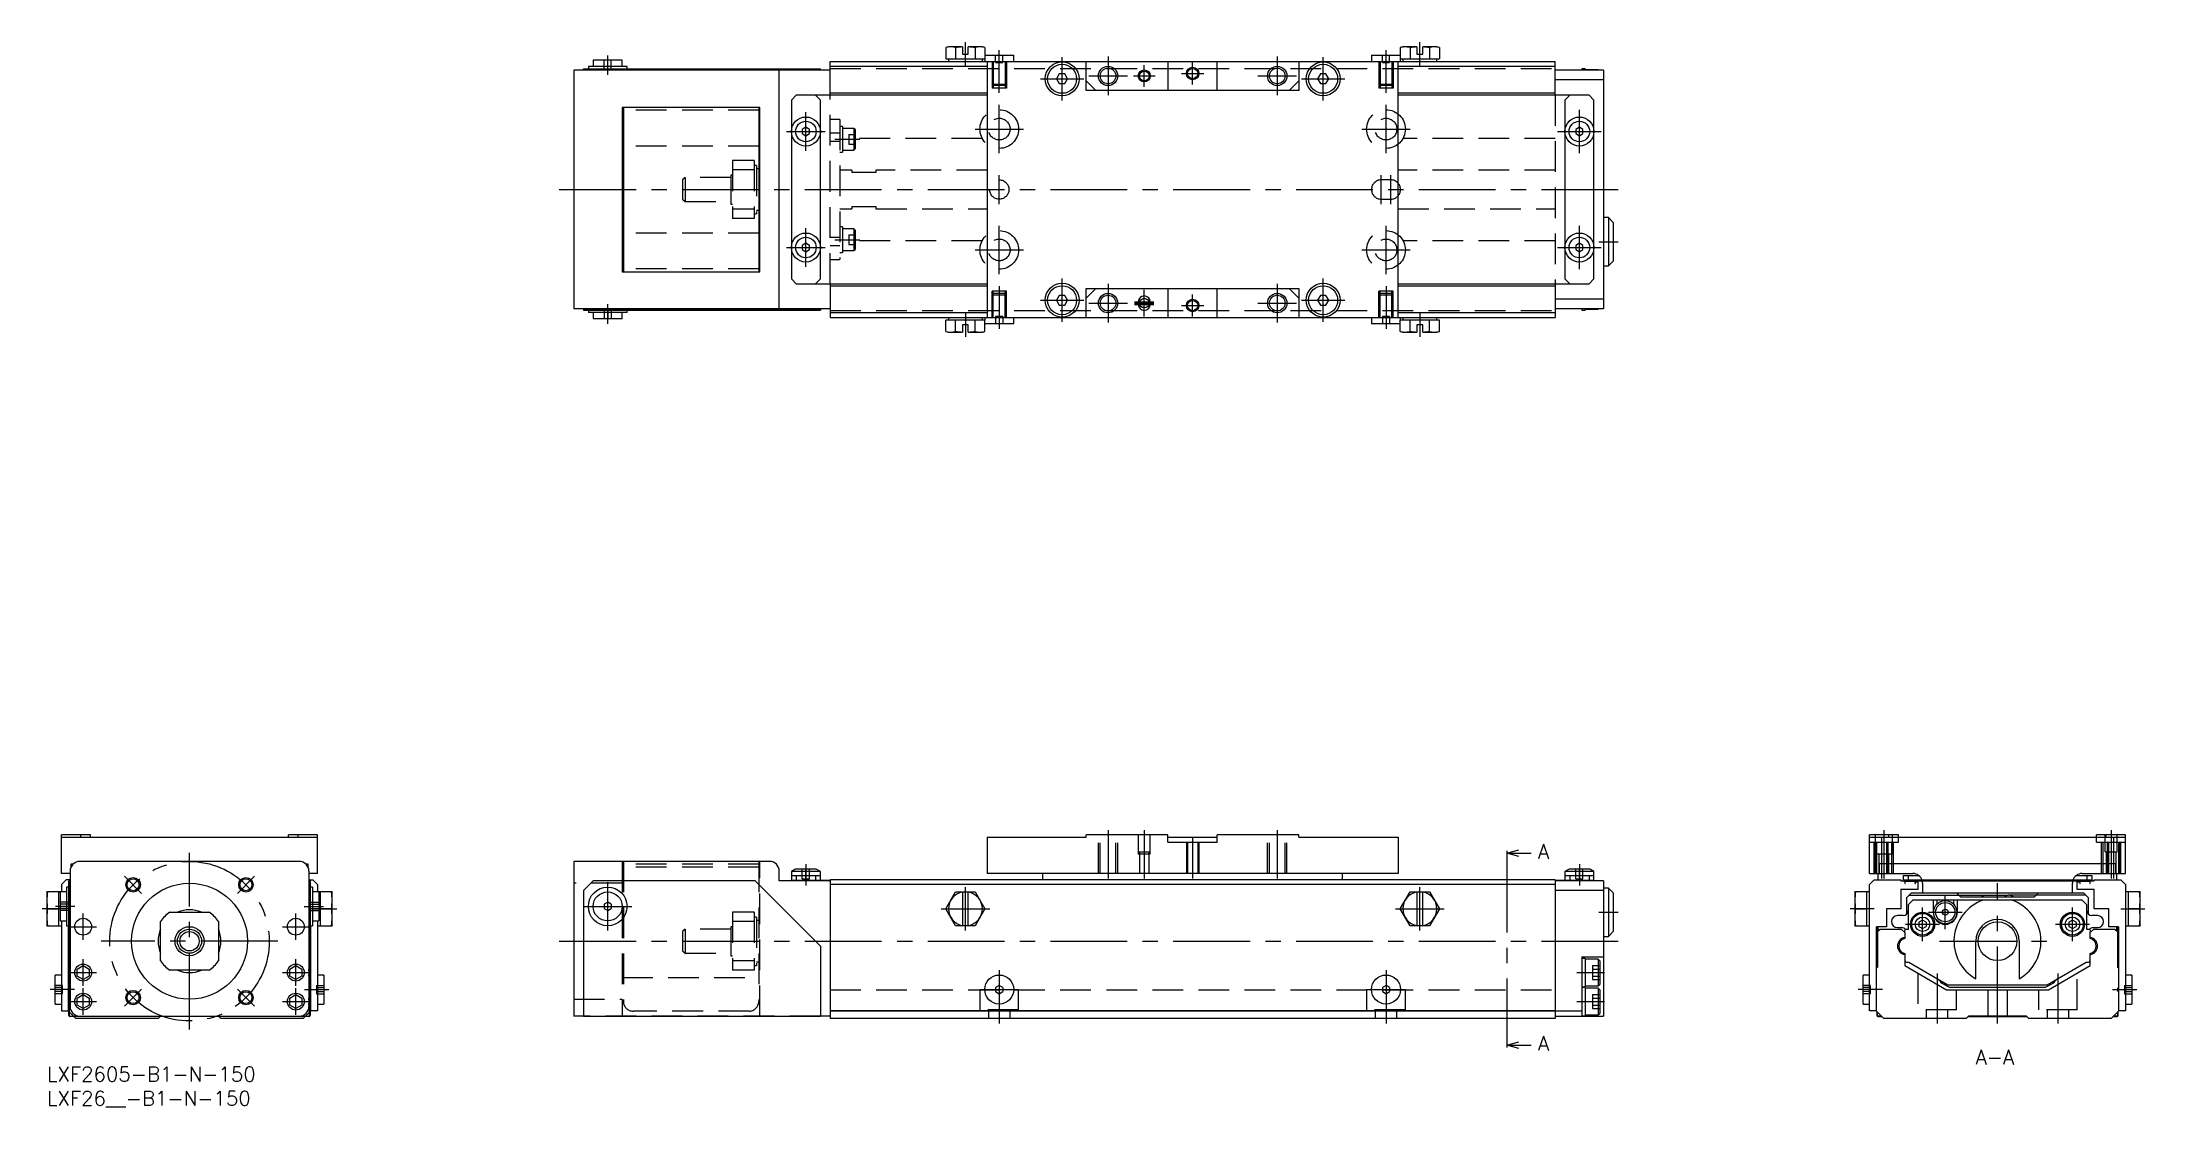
# Model space of a CAD drawing. Extents: x -1 to 434, y -8 to 212.
import ezdxf

# ---------------------------------------------------------------- set-up
doc = ezdxf.new("R2010")
doc.units = 0
doc.header["$LTSCALE"] = 0.5
doc.linetypes.add('CENTER', pattern=[50.8, 31.75, -6.35, 6.35, -6.35])
doc.linetypes.add('DASHED', pattern=[19.05, 12.7, -6.35])
for name, color, linetype in [('MSM_CENTER', 1, 'CENTER'), ('MSM_CONTINUOUS', 7, 'CONTINUOUS'), ('MSM_DASHED', 4, 'DASHED'), ('MSM_NARROW', 5, 'CONTINUOUS'), ('MSM_PART_NUMBER', 7, 'CONTINUOUS')]:
    doc.layers.add(name, color=color, linetype=linetype)
doc.styles.get("Standard").update_dxf_attribs({"font": 'txt.shx', "height": 1, "bigfont": 'bigfont.shx'})

# ---------------------------------------------------------------- blocks, each defined once
blk = doc.blocks.new('*U114')
at = {"layer": 'MSM_PART_NUMBER'}
blk.add_text('LXF2605-B1-N-150', height=3, dxfattribs=at).set_placement((0, -3))
blk = doc.blocks.new('*U115')
at = {"layer": 'MSM_PART_NUMBER'}
blk.add_text('LXF26__-B1-N-150', height=3, dxfattribs=at).set_placement((0, -8))

msp = doc.modelspace()

# ---------------------------------------------------------------- linework, layer by layer
at = {"layer": 'MSM_CENTER'}
for p, q in [((116, 205.19), (116, 209.24)), ((190, 206.97), (190, 211.99)), ((197, 201.49), (197, 210.29)), ((210, 199.89), (210, 208.89)), ((219.5, 208.99), (219.5, 200.99)), ((254.5, 208.99), (254.5, 200.99)), ((264, 199.89), (264, 208.89)), ((277, 201.49), (277, 210.29)), ((284, 206.97), (284, 211.99)), ((215.5, 204.99), (223.5, 204.99)), ((224.75, 204.99), (229.25, 204.99)), ((227, 202.74), (227, 207.24)), ((234.69, 205.49), (239.29, 205.49)), ((237, 203.19), (237, 207.79)), ((250.5, 204.99), (258.5, 204.99)), ((205.5, 204.39), (214.5, 204.39)), ((259.5, 204.39), (268.5, 204.39)), ((157, 189.49), (157, 197.49)), ((197, 188.99), (197, 198.99)), ((277, 188.99), (277, 198.99)), ((317, 188.99), (317, 197.99)), ((153, 193.49), (160.99, 193.49)), ((163, 191.89), (168.19, 191.89)), ((192, 193.99), (202, 193.99)), ((272, 193.99), (282, 193.99)), ((312.5, 193.49), (321.5, 193.49)), ((197, 178.49), (197, 184.49)), ((276, 178.49), (276, 184.49)), ((278, 178.49), (278, 184.49)), ((106, 181.49), (325, 181.49)), ((157, 165.49), (157, 173.49)), ((163, 171.1), (168.19, 171.1)), ((197, 163.99), (197, 173.99)), ((277, 163.99), (277, 173.99)), ((317, 164.99), (317, 173.99)), ((321, 170.69), (325, 170.69)), ((153, 169.49), (160.99, 169.49)), ((192, 168.99), (202, 168.99)), ((272, 168.99), (282, 168.99)), ((312.5, 169.49), (321.5, 169.49)), ((197, 161.49), (197, 152.69)), ((210, 154.09), (210, 163.09)), ((219.5, 161.99), (219.5, 153.99)), ((254.5, 161.99), (254.5, 153.99)), ((264, 154.09), (264, 163.09)), ((277, 161.49), (277, 152.69)), ((116, 153.74), (116, 157.79)), ((205.5, 158.59), (214.5, 158.59)), ((215.5, 157.99), (223.5, 157.99)), ((225, 158.24), (229, 158.24)), ((225, 157.99), (229, 157.99)), ((225, 157.74), (229, 157.74)), ((227, 155.24), (227, 160.74)), ((234.69, 157.49), (239.29, 157.49)), ((237, 155.19), (237, 159.79)), ((250.5, 157.99), (258.5, 157.99)), ((259.5, 158.59), (268.5, 158.59)), ((190, 155.99), (190, 150.99)), ((284, 155.99), (284, 150.99)), ((219.5, 49), (219.5, 39)), ((227, 49), (227, 39)), ((254.5, 49), (254.5, 39)), ((379.99, 49), (379.99, 39)), ((426.99, 49), (426.99, 39)), ((29.5, 7.75), (29.5, 44.25)), ((237, 47.5), (237, 39)), ((302, 43.7), (302, 5)), ((379.49, 47.5), (379.49, 39)), ((427.49, 47.5), (427.49, 39)), ((16.06, 39.44), (19.6, 35.9)), ((42.94, 39.44), (39.4, 35.9)), ((157, 41.9), (157, 37.5)), ((317, 41.9), (317, 37.5)), ((116, 28.2), (116, 38.2)), ((190, 28.2), (190, 37.2)), ((284, 28.2), (284, 37.2)), ((392.69, 28.5), (392.69, 35.5)), ((403.49, 9), (403.49, 38)), ((4, 32.7), (-1, 32.7)), ((5.75, 33.2), (1.75, 33.2)), ((7.5, 26.25), (7.5, 31.75)), ((51.5, 26.25), (51.5, 31.75)), ((53.25, 33.2), (57.25, 33.2)), ((55, 32.7), (60, 32.7)), ((111, 33.2), (121, 33.2)), ((184.95, 32.7), (195.04, 32.7)), ((278.95, 32.7), (289.04, 32.7)), ((321, 32), (325, 32)), ((377.99, 32.7), (372.99, 32.7)), ((387.99, 26), (387.99, 33)), ((389.19, 32), (396.19, 32)), ((418.99, 26), (418.99, 33)), ((428.99, 32.7), (433.99, 32.7)), ((4.75, 29), (10.25, 29)), ((48.75, 29), (54.25, 29)), ((384.49, 29.5), (391.49, 29.5)), ((415.49, 29.5), (422.49, 29.5)), ((7.5, 16.75), (7.5, 22.25)), ((47.75, 26), (11.25, 26)), ((51.5, 16.75), (51.5, 22.25)), ((106, 26), (325, 26)), ((391.49, 26), (415.49, 26)), ((4.75, 19.5), (10.25, 19.5)), ((48.75, 19.5), (54.25, 19.5)), ((197, 20), (197, 9)), ((277, 20), (277, 9)), ((316.5, 19.5), (322.19, 19.5)), ((390.99, 19.29), (390.99, 9)), ((415.99, 19.29), (415.99, 9)), ((5.7, 16), (0.7, 16)), ((4.75, 13.5), (10.25, 13.5)), ((7.5, 10.75), (7.5, 16.25)), ((16.06, 12.56), (19.6, 16.1)), ((39.4, 16.1), (42.94, 12.56)), ((48.75, 13.5), (54.25, 13.5)), ((51.5, 10.75), (51.5, 16.25)), ((53.3, 16), (58.3, 16)), ((193, 16), (201, 16)), ((273, 16), (281, 16)), ((316.5, 13.5), (322.19, 13.5)), ((379.69, 16), (374.69, 16)), ((427.29, 16), (432.29, 16))]:
    msp.add_line(p, q, dxfattribs=at)
msp.add_circle((29.5, 26), 16.5, dxfattribs=at)
at = {"layer": 'MSM_CONTINUOUS'}
for p, q in [((186.5, 210.99), (185.95, 210.85)), ((185.95, 210.85), (185.95, 208.49)), ((189.4, 210.99), (186.5, 210.99)), ((187.97, 210.85), (187.97, 208.49)), ((189.4, 210.99), (189.4, 209.49)), ((189.4, 209.49), (190.6, 209.49)), ((193.5, 210.99), (190.6, 210.99)), ((190.6, 209.49), (190.6, 210.99)), ((192.02, 210.85), (192.02, 208.49)), ((194.04, 210.85), (193.5, 210.99)), ((194.04, 210.85), (194.04, 208.49)), ((194.04, 209.29), (200, 209.29)), ((200, 207.99), (200, 209.29)), ((274, 209.29), (279.95, 209.29)), ((274, 209.29), (274, 207.99)), ((280.5, 210.99), (279.95, 210.85)), ((279.95, 210.85), (279.95, 208.49)), ((283.4, 210.99), (280.5, 210.99)), ((281.97, 210.85), (281.97, 208.49)), ((283.4, 210.99), (283.4, 209.49)), ((283.4, 209.49), (284.6, 209.49)), ((287.5, 210.99), (284.6, 210.99)), ((284.6, 209.49), (284.6, 210.99)), ((286.02, 210.85), (286.02, 208.49)), ((288.04, 210.85), (287.5, 210.99)), ((288.04, 210.85), (288.04, 208.49)), ((162, 206.19), (109, 206.19)), ((109, 206.19), (109, 156.79)), ((111, 206.44), (160, 206.44)), ((111, 206.19), (111, 206.44)), ((111, 206.34), (160, 206.34)), ((120, 206.94), (112, 206.94)), ((112, 206.94), (112, 206.44)), ((119, 208.24), (113, 208.24)), ((113, 208.24), (113, 206.94)), ((113, 206.34), (113, 206.44)), ((114.5, 206.34), (114.5, 206.19)), ((117.5, 206.19), (117.5, 206.34)), ((119, 206.94), (119, 208.24)), ((120, 206.44), (120, 206.94)), ((146.5, 206.34), (146.5, 206.44)), ((148.6, 206.24), (148.56, 206.19)), ((148.6, 206.24), (148.6, 206.19)), ((151.29, 206.24), (148.6, 206.24)), ((151.29, 206.29), (151.29, 206.19)), ((152, 206.29), (151.29, 206.29)), ((151.5, 156.79), (151.5, 206.19)), ((152, 206.29), (152, 206.19)), ((160, 206.19), (160, 206.44)), ((162, 200.99), (162, 207.99)), ((162, 207.99), (312, 207.99)), ((162, 206.99), (194.5, 206.99)), ((185.95, 208.49), (194.04, 208.49)), ((186.5, 208.49), (186.5, 207.99)), ((193.5, 207.99), (193.5, 208.49)), ((194, 208.49), (194, 207.99)), ((194.5, 207.99), (194.5, 154.99)), ((209.42, 205.39), (208.84, 204.39)), ((210.57, 205.39), (209.42, 205.39)), ((211.15, 204.39), (210.57, 205.39)), ((215, 201.99), (215, 207.99)), ((231.9, 207.99), (231.9, 201.99)), ((242.1, 201.99), (242.1, 207.99)), ((259, 207.99), (259, 201.99)), ((263.42, 205.39), (262.84, 204.39)), ((264.57, 205.39), (263.42, 205.39)), ((265.15, 204.39), (264.57, 205.39)), ((279.5, 154.99), (279.5, 207.99)), ((279.5, 206.99), (312, 206.99)), ((279.95, 208.49), (288.04, 208.49)), ((280, 207.99), (280, 208.49)), ((280.5, 208.49), (280.5, 207.99)), ((287.5, 207.99), (287.5, 208.49)), ((312, 200.99), (312, 207.99)), ((322, 206.19), (312, 206.19)), ((318.19, 206.44), (317.5, 206.44)), ((317.5, 206.44), (317.5, 206.19)), ((318.19, 206.44), (318.19, 206.19)), ((320.89, 206.24), (318.19, 206.24)), ((320.94, 206.19), (320.89, 206.24)), ((320.89, 206.24), (320.89, 206.19)), ((322, 206.19), (322, 156.79)), ((155, 200.99), (154, 199.99)), ((194.5, 200.99), (155, 200.99)), ((160, 199.99), (159, 200.99)), ((162, 201.49), (194.5, 201.49)), ((208.84, 204.39), (209.42, 203.39)), ((209.42, 203.39), (210.57, 203.39)), ((210.57, 203.39), (211.15, 204.39)), ((217, 201.99), (215, 203.99)), ((259, 201.99), (215, 201.99)), ((259, 203.99), (257, 201.99)), ((262.84, 204.39), (263.42, 203.39)), ((263.42, 203.39), (264.57, 203.39)), ((264.57, 203.39), (265.15, 204.39)), ((279.5, 201.49), (312, 201.49)), ((319, 200.99), (279.5, 200.99)), ((322, 204.19), (312, 204.19)), ((315, 200.99), (314, 199.99)), ((320, 199.99), (319, 200.99)), ((119, 198.49), (119, 164.49)), ((147.5, 198.49), (119, 198.49)), ((119, 197.89), (119.25, 197.89)), ((119.25, 198.49), (119.25, 164.49)), ((147.25, 198.49), (147.25, 164.49)), ((147.25, 197.89), (147.5, 197.89)), ((147.5, 164.49), (147.5, 198.49)), ((154, 199.99), (154, 162.99)), ((160, 162.99), (160, 199.99)), ((314, 199.99), (314, 162.99)), ((320, 162.99), (320, 199.99)), ((119.25, 194.48), (119, 194.48)), ((147.5, 194.48), (147.25, 194.48)), ((157, 194.36), (156.25, 193.93)), ((156.25, 193.93), (156.25, 193.06)), ((156.25, 193.06), (157, 192.63)), ((157.75, 193.93), (157, 194.36)), ((157, 192.63), (157.75, 193.06)), ((157.75, 193.06), (157.75, 193.93)), ((317, 194.36), (316.25, 193.93)), ((316.25, 193.93), (316.25, 193.06)), ((316.25, 193.06), (317, 192.63)), ((317.75, 193.93), (317, 194.36)), ((317, 192.63), (317.75, 193.06)), ((317.75, 193.06), (317.75, 193.93)), ((119.25, 190.49), (119, 190.49)), ((147.5, 190.49), (147.25, 190.49)), ((147.5, 185.74), (147.25, 185.74)), ((147.25, 177.24), (147.5, 177.24)), ((323, 175.69), (322, 175.69)), ((324, 174.69), (323, 175.69)), ((323, 175.69), (323, 165.69)), ((324, 174.69), (324, 166.69)), ((119.25, 172.49), (119, 172.49)), ((147.5, 172.49), (147.25, 172.49)), ((157, 170.36), (156.25, 169.93)), ((156.25, 169.93), (156.25, 169.06)), ((157.75, 169.93), (157, 170.36)), ((157.75, 169.06), (157.75, 169.93)), ((317, 170.36), (316.25, 169.93)), ((316.25, 169.93), (316.25, 169.06)), ((317.75, 169.93), (317, 170.36)), ((317.75, 169.06), (317.75, 169.93)), ((119.25, 168.5), (119, 168.5)), ((147.5, 168.5), (147.25, 168.5)), ((156.25, 169.06), (157, 168.63)), ((157, 168.63), (157.75, 169.06)), ((316.25, 169.06), (317, 168.63)), ((317, 168.63), (317.75, 169.06)), ((322, 165.69), (323, 165.69)), ((323, 165.69), (324, 166.69)), ((119, 165.09), (119.25, 165.09)), ((119, 164.49), (147.5, 164.49)), ((147.25, 165.09), (147.5, 165.09)), ((154, 162.99), (155, 161.99)), ((155, 161.99), (194.5, 161.99)), ((159, 161.99), (160, 162.99)), ((162, 161.99), (162, 154.99)), ((194.5, 161.5), (162, 161.5)), ((215, 154.99), (215, 160.99)), ((215, 160.99), (259, 160.99)), ((215, 158.99), (217, 160.99)), ((231.9, 160.99), (231.9, 154.99)), ((242.1, 154.99), (242.1, 160.99)), ((257, 160.99), (259, 158.99)), ((259, 160.99), (259, 154.99)), ((279.5, 161.99), (319, 161.99)), ((312, 161.5), (279.5, 161.5)), ((312, 161.99), (312, 154.99)), ((314, 162.99), (315, 161.99)), ((319, 161.99), (320, 162.99)), ((162, 156.79), (109, 156.79)), ((111, 156.79), (111, 156.54)), ((111, 156.64), (160, 156.64)), ((113, 156.64), (113, 156.54)), ((114.5, 156.79), (114.5, 156.64)), ((117.5, 156.64), (117.5, 156.79)), ((146.5, 156.64), (146.5, 156.54)), ((148.56, 156.79), (148.6, 156.74)), ((148.6, 156.79), (148.6, 156.74)), ((148.6, 156.74), (151.29, 156.74)), ((151.29, 156.79), (151.29, 156.69)), ((151.29, 156.69), (152, 156.69)), ((152, 156.79), (152, 156.69)), ((160, 156.79), (160, 156.54)), ((209.42, 159.59), (208.84, 158.59)), ((208.84, 158.59), (209.42, 157.59)), ((210.57, 159.59), (209.42, 159.59)), ((209.42, 157.59), (210.57, 157.59)), ((211.15, 158.59), (210.57, 159.59)), ((210.57, 157.59), (211.15, 158.59)), ((225.75, 158.24), (225.75, 157.74)), ((228.25, 157.74), (228.25, 158.24)), ((263.42, 159.59), (262.84, 158.59)), ((262.84, 158.59), (263.42, 157.59)), ((264.57, 159.59), (263.42, 159.59)), ((263.42, 157.59), (264.57, 157.59)), ((265.15, 158.59), (264.57, 159.59)), ((264.57, 157.59), (265.15, 158.59)), ((322, 158.79), (312, 158.79)), ((322, 156.79), (312, 156.79)), ((317.5, 156.79), (317.5, 156.54)), ((318.19, 156.79), (318.19, 156.54)), ((318.19, 156.74), (320.89, 156.74)), ((320.89, 156.79), (320.89, 156.74)), ((320.89, 156.74), (320.94, 156.79)), ((111, 156.54), (160, 156.54)), ((112, 156.54), (112, 156.04)), ((120, 156.04), (112, 156.04)), ((113, 156.04), (113, 154.74)), ((119, 154.74), (113, 154.74)), ((119, 154.74), (119, 156.04)), ((120, 156.04), (120, 156.54)), ((194.5, 155.99), (162, 155.99)), ((162, 154.99), (312, 154.99)), ((185.95, 152.14), (185.95, 154.49)), ((194.04, 154.49), (185.95, 154.49)), ((186.5, 154.99), (186.5, 154.49)), ((187.97, 152.14), (187.97, 154.49)), ((190.6, 153.49), (189.4, 153.49)), ((189.4, 153.49), (189.4, 151.99)), ((190.6, 151.99), (190.6, 153.49)), ((192.02, 152.14), (192.02, 154.49)), ((193.5, 154.49), (193.5, 154.99)), ((194, 154.99), (194, 154.49)), ((194.04, 152.14), (194.04, 154.49)), ((200, 153.69), (194.04, 153.69)), ((200, 153.69), (200, 154.99)), ((274, 154.99), (274, 153.69)), ((279.95, 153.69), (274, 153.69)), ((312, 155.99), (279.5, 155.99)), ((279.95, 152.14), (279.95, 154.49)), ((288.04, 154.49), (279.95, 154.49)), ((280, 154.5), (280, 155)), ((280.5, 154.99), (280.5, 154.49)), ((281.97, 152.14), (281.97, 154.49)), ((284.6, 153.49), (283.4, 153.49)), ((283.4, 153.49), (283.4, 151.99)), ((284.6, 151.99), (284.6, 153.49)), ((286.02, 152.14), (286.02, 154.49)), ((287.5, 154.49), (287.5, 154.99)), ((288.04, 152.14), (288.04, 154.49)), ((317.5, 156.54), (318.19, 156.54)), ((185.95, 152.14), (186.5, 151.99)), ((186.5, 151.99), (189.4, 151.99)), ((190.6, 151.99), (193.5, 151.99)), ((193.5, 151.99), (194.04, 152.14)), ((279.95, 152.14), (280.5, 151.99)), ((280.5, 151.99), (283.4, 151.99)), ((284.6, 151.99), (287.5, 151.99)), ((287.5, 151.99), (288.04, 152.14)), ((9, 48), (3, 48)), ((3, 40), (3, 48)), ((7, 47.5), (7, 48)), ((9, 47.5), (9, 48)), ((56, 48), (50, 48)), ((50, 47.5), (50, 48)), ((52, 47.5), (52, 48)), ((56, 40), (56, 48)), ((231.9, 48), (215, 48)), ((215, 47.5), (215, 48)), ((231.9, 46.5), (231.9, 48)), ((259, 48), (242.1, 48)), ((242.1, 46.5), (242.1, 48)), ((259, 47.5), (259, 48)), ((382.99, 48), (376.99, 48)), ((376.99, 40), (376.99, 48)), ((380.99, 47.5), (380.99, 48)), ((382.99, 47.5), (382.99, 48)), ((429.99, 48), (423.99, 48)), ((423.99, 47.5), (423.99, 48)), ((425.99, 47.5), (425.99, 48)), ((429.99, 40), (429.99, 48)), ((3, 47.5), (56, 47.5)), ((194.5, 47.5), (215, 47.5)), ((194.5, 47.5), (194.5, 40)), ((231.9, 47.5), (242.1, 47.5)), ((231.9, 46.5), (242.1, 46.5)), ((259, 47.5), (279.5, 47.5)), ((279.5, 47.5), (279.5, 40)), ((302, 44.2), (304.5, 44.87)), ((302, 44.7), (302, 43.7)), ((304.5, 43.53), (302, 44.2)), ((302, 44.2), (307, 44.2)), ((376.99, 47.5), (429.99, 47.5)), ((4.8, 40), (3, 40)), ((4.8, 40.5), (4.8, 12.5)), ((5, 42), (5.48, 42)), ((5, 41.37), (5, 42)), ((52.2, 42.5), (6.8, 42.5)), ((53.52, 42), (54, 42)), ((54, 42), (54, 41.37)), ((54.2, 40.5), (54.2, 12.5)), ((56, 40), (54.2, 40)), ((149.5, 42.5), (109, 42.5)), ((109, 42.5), (109, 10.5)), ((151.5, 38.5), (151.5, 40.5)), ((154.86, 40.9), (154, 40.4)), ((154, 40.4), (154, 38.65)), ((159.99, 40.4), (154, 40.4)), ((154, 39.6), (160, 39.6)), ((159.13, 40.9), (154.86, 40.9)), ((155, 39.6), (155, 38.65)), ((159, 39.6), (159, 38.65)), ((159.99, 40.4), (159.13, 40.9)), ((160, 38.6), (159.99, 40.4)), ((279.5, 40), (194.5, 40)), ((206, 38.7), (206, 40)), ((268, 38.7), (268, 40)), ((314.86, 40.9), (314, 40.4)), ((314, 40.4), (314, 38.6)), ((319.99, 40.4), (314, 40.4)), ((314, 39.6), (320, 39.6)), ((319.13, 40.9), (314.86, 40.9)), ((315, 39.6), (315, 38.6)), ((319, 39.6), (319, 38.6)), ((319.99, 40.4), (319.13, 40.9)), ((320, 38.5), (319.99, 40.4)), ((376.99, 40), (385.99, 40)), ((378.79, 38.7), (378.79, 40)), ((378.99, 42), (378.99, 40)), ((427.99, 42), (378.99, 42)), ((383.99, 39.6), (387.19, 39.6)), ((383.99, 39.6), (383.99, 38.5)), ((384.99, 39.6), (384.99, 38.6)), ((419.79, 39.6), (422.99, 39.6)), ((420.99, 40), (429.99, 40)), ((421.99, 39.6), (421.99, 38.6)), ((422.99, 39.6), (422.99, 38.5)), ((427.99, 40), (427.99, 42)), ((428.19, 38.7), (428.19, 40)), ((0, 36.15), (0.01, 36.2)), ((0, 36.15), (0, 29.25)), ((4.05, 36.2), (0.01, 36.2)), ((2.5, 29.2), (2.5, 36.2)), ((2.75, 36.2), (2.75, 30.2)), ((4, 38.7), (3, 37.7)), ((3, 37.7), (3, 36.2)), ((4.8, 38.7), (4, 38.7)), ((4.55, 37.2), (4.05, 37.2)), ((4.05, 37.2), (4.05, 29.2)), ((4.55, 10.6), (4.55, 38.5)), ((4.65, 38.5), (4.55, 38.5)), ((4.65, 36.5), (4.55, 36.5)), ((4.65, 10.6), (4.65, 38.5)), ((54.2, 38.7), (55, 38.7)), ((54.35, 10.6), (54.35, 38.5)), ((54.35, 38.5), (54.45, 38.5)), ((54.35, 36.5), (54.45, 36.5)), ((54.45, 38.5), (54.45, 10.6)), ((54.95, 37.2), (54.45, 37.2)), ((54.95, 37.2), (54.95, 29.2)), ((58.99, 36.2), (54.95, 36.2)), ((55, 38.7), (56, 37.7)), ((56, 37.7), (56, 36.2)), ((56.25, 36.2), (56.25, 30.2)), ((56.5, 36.2), (56.5, 29.2)), ((58.99, 36.2), (59, 36.15)), ((59, 29.25), (59, 36.15)), ((111, 36.5), (113, 38.5)), ((111, 36.5), (111, 10.4)), ((146.5, 38.5), (113, 38.5)), ((146.5, 38.5), (160, 25)), ((162, 38.5), (151.5, 38.5)), ((154, 38.65), (154.04, 38.65)), ((154, 38.6), (162, 38.6)), ((154, 38.6), (154, 38.5)), ((154.04, 38.65), (154.04, 38.6)), ((154.94, 38.6), (154.94, 38.65)), ((154.94, 38.65), (159.04, 38.65)), ((156, 38.6), (156, 38.5)), ((159.04, 38.65), (159.04, 38.6)), ((312, 38.7), (162, 38.7)), ((162, 38.7), (162, 10)), ((312, 37.7), (162, 37.7)), ((185.95, 32.7), (187.97, 36.2)), ((187.97, 36.2), (192.02, 36.2)), ((189.4, 36.2), (189.4, 29.2)), ((190.6, 29.2), (190.6, 36.2)), ((192.02, 36.2), (194.04, 32.7)), ((279.95, 32.7), (281.97, 36.2)), ((281.97, 36.2), (286.02, 36.2)), ((283.4, 36.2), (283.4, 29.2)), ((284.6, 29.2), (284.6, 36.2)), ((286.02, 36.2), (288.04, 32.7)), ((312, 38.7), (312, 10)), ((312, 38.6), (320, 38.6)), ((322, 38.5), (312, 38.5)), ((322, 36.5), (312, 36.5)), ((318, 38.6), (318, 38.5)), ((322, 38.5), (322, 10.5)), ((323, 37), (322, 37)), ((324, 36), (323, 37)), ((323, 37), (323, 27)), ((324, 36), (324, 28)), ((373.99, 36.15), (374, 36.2)), ((373.99, 36.15), (373.99, 29.25)), ((376.99, 36.2), (374, 36.2)), ((376.49, 29.2), (376.49, 36.2)), ((376.99, 37.7), (377.99, 38.7)), ((376.99, 11.6), (376.99, 37.7)), ((377.99, 38.7), (383.5, 38.7)), ((383.5, 38.7), (383.5, 38.5)), ((383.5, 38.5), (423.48, 38.5)), ((383.5, 36.7), (383.5, 32.7)), ((387, 36.7), (383.5, 36.7)), ((422.99, 38.6), (383.99, 38.6)), ((384.3, 38.5), (384.3, 37.95)), ((384.3, 37.95), (384.4, 37.95)), ((384.4, 38.45), (386.4, 38.45)), ((384.4, 37.95), (384.4, 38.45)), ((385.69, 36), (384.69, 35)), ((384.69, 35), (384.69, 31.59)), ((385.19, 35.5), (405.73, 35.5)), ((385.69, 36), (421.29, 36)), ((386.4, 38.45), (386.4, 37.95)), ((386.4, 37.95), (386.5, 37.95)), ((386.5, 37.95), (386.5, 38.3)), ((386.5, 38.3), (387, 38.3)), ((387, 38.3), (387, 36.7)), ((387.99, 38), (387.99, 36)), ((395.89, 35.1), (394.99, 36)), ((411.09, 35.1), (395.89, 35.1)), ((421.79, 35.5), (405.73, 35.5)), ((411.99, 36), (411.09, 35.1)), ((418.99, 36), (418.99, 38)), ((419.99, 36.7), (419.99, 38.3)), ((419.99, 38.3), (420.49, 38.3)), ((423.48, 36.7), (419.99, 36.7)), ((420.49, 38.3), (420.49, 37.95)), ((420.49, 37.95), (420.58, 37.95)), ((420.58, 38.45), (422.58, 38.45)), ((420.58, 37.95), (420.58, 38.45)), ((422.29, 35), (421.29, 36)), ((422.29, 31.59), (422.29, 35)), ((422.58, 38.45), (422.58, 37.95)), ((422.58, 37.95), (422.69, 37.95)), ((422.69, 37.95), (422.69, 38.5)), ((423.48, 38.7), (428.99, 38.7)), ((423.48, 38.5), (423.48, 38.7)), ((423.48, 32.7), (423.48, 36.7)), ((428.99, 38.7), (429.99, 37.7)), ((429.99, 37.7), (429.99, 11.6)), ((432.98, 36.2), (429.99, 36.2)), ((430.49, 36.2), (430.49, 29.2)), ((432.98, 36.2), (432.99, 36.15)), ((432.99, 29.25), (432.99, 36.15)), ((0.15, 32.7), (2.5, 32.7)), ((4.8, 34.7), (4.65, 34.7)), ((4.65, 31.7), (4.8, 31.7)), ((25.43, 32), (33.57, 32)), ((54.35, 34.7), (54.2, 34.7)), ((54.2, 31.7), (54.35, 31.7)), ((58.85, 32.7), (56.5, 32.7)), ((116, 34.07), (115.25, 33.63)), ((115.25, 33.63), (115.25, 32.77)), ((115.25, 32.77), (116, 32.33)), ((116.75, 33.63), (116, 34.07)), ((116, 32.33), (116.75, 32.77)), ((116.75, 33.63), (116.75, 32.77)), ((187.97, 29.2), (185.95, 32.7)), ((194.04, 32.7), (192.02, 29.2)), ((281.97, 29.2), (279.95, 32.7)), ((288.04, 32.7), (286.02, 29.2)), ((374.14, 32.7), (376.49, 32.7)), ((383.5, 32.7), (380.5, 32.7)), ((380.5, 32.7), (380.5, 29)), ((383.99, 31.3), (382.79, 31.3)), ((385.99, 34.5), (384.99, 33.5)), ((384.99, 33.5), (384.99, 28.42)), ((420.99, 34.5), (385.99, 34.5)), ((390.19, 34.5), (390.19, 32)), ((390.99, 33.69), (390.99, 34.5)), ((394.39, 34.5), (394.39, 33.69)), ((395.19, 32), (395.19, 34.5)), ((421.99, 33.5), (420.99, 34.5)), ((421.99, 28.42), (421.99, 33.5)), ((424.19, 31.3), (422.99, 31.3)), ((426.49, 32.7), (423.48, 32.7)), ((426.49, 29), (426.49, 32.7)), ((432.84, 32.7), (430.49, 32.7)), ((0.01, 29.2), (0, 29.25)), ((0.01, 29.2), (3, 29.2)), ((2.75, 30.2), (4.05, 30.2)), ((3, 30.2), (3, 11.6)), ((4.05, 29.2), (4.55, 29.2)), ((4.5, 29), (4.55, 29)), ((4.5, 11.5), (4.5, 29)), ((4.65, 29), (4.8, 29)), ((4.7, 28), (4.8, 28.1)), ((4.7, 20.65), (4.7, 28)), ((23.5, 21.93), (23.5, 30.07)), ((35.5, 30.07), (35.5, 21.93)), ((54.35, 29), (54.2, 29)), ((54.2, 28.1), (54.3, 28)), ((54.3, 28), (54.3, 20.65)), ((54.45, 29.2), (54.95, 29.2)), ((54.5, 29), (54.45, 29)), ((54.5, 29), (54.5, 11.5)), ((54.95, 30.2), (56.25, 30.2)), ((56, 30.2), (56, 11.6)), ((56, 29.2), (58.99, 29.2)), ((59, 29.25), (58.99, 29.2)), ((192.02, 29.2), (187.97, 29.2)), ((286.02, 29.2), (281.97, 29.2)), ((322, 27), (323, 27)), ((323, 27), (324, 28)), ((374, 29.2), (373.99, 29.25)), ((374, 29.2), (376.99, 29.2)), ((380.5, 29), (378.49, 29)), ((378.49, 11.5), (378.49, 29)), ((378.54, 29), (378.54, 20.5)), ((378.64, 29), (378.64, 20.6)), ((378.69, 28), (379.19, 28.5)), ((378.69, 20.65), (378.69, 28)), ((378.79, 28.1), (378.79, 29)), ((379.19, 28.5), (383.59, 28.5)), ((382.79, 28.8), (383.69, 28.8)), ((383.59, 28.5), (384.29, 27.8)), ((384.29, 27.8), (384.29, 26.55)), ((384.99, 28.42), (384.47, 28.42)), ((387.99, 30.37), (387.24, 29.93)), ((387.24, 29.93), (387.24, 29.07)), ((387.24, 29.07), (387.99, 28.63)), ((388.74, 29.93), (387.99, 30.37)), ((387.99, 28.63), (388.74, 29.07)), ((388.74, 29.93), (388.74, 29.07)), ((418.99, 30.37), (418.24, 29.93)), ((418.24, 29.93), (418.24, 29.07)), ((418.24, 29.07), (418.99, 28.63)), ((419.74, 29.93), (418.99, 30.37)), ((418.99, 28.63), (419.74, 29.07)), ((419.74, 29.93), (419.74, 29.07)), ((422.51, 28.42), (421.99, 28.42)), ((422.69, 27.8), (423.39, 28.5)), ((422.69, 26.55), (422.69, 27.8)), ((423.29, 28.8), (424.19, 28.8)), ((423.39, 28.5), (427.79, 28.5)), ((428.49, 29), (426.49, 29)), ((427.79, 28.5), (428.29, 28)), ((428.19, 28.1), (428.19, 29)), ((428.29, 28), (428.29, 20.65)), ((428.34, 29), (428.34, 20.6)), ((428.44, 29), (428.44, 20.5)), ((428.49, 29), (428.49, 11.5)), ((429.99, 29.2), (432.98, 29.2)), ((432.99, 29.25), (432.98, 29.2)), ((160, 25), (160, 10.4)), ((317.5, 22.75), (322, 22.75)), ((317.5, 22.75), (317.5, 10.5)), ((318.19, 22.45), (317.5, 22.45)), ((318.19, 22.45), (318.19, 16.55)), ((320.89, 22.25), (318.19, 22.25)), ((321.2, 21.94), (320.89, 22.25)), ((320.89, 22.25), (320.89, 16.75)), ((321.2, 21.94), (321.2, 17.06)), ((378.64, 25), (378.54, 25)), ((384.29, 23.45), (384.29, 20.95)), ((398.99, 18.21), (398.99, 26)), ((407.99, 26), (407.99, 18.21)), ((422.69, 20.95), (422.69, 23.45)), ((428.34, 25), (428.44, 25)), ((1.7, 13), (1.7, 19)), ((3, 19), (1.7, 19)), ((4.5, 20.45), (4.55, 20.5)), ((4.65, 20.6), (4.7, 20.65)), ((6.25, 20.22), (7.5, 20.94)), ((6.25, 18.78), (6.25, 20.22)), ((7.5, 18.06), (6.25, 18.78)), ((7.5, 20.94), (8.75, 20.22)), ((8.75, 18.78), (7.5, 18.06)), ((8.75, 20.22), (8.75, 18.78)), ((33.57, 20), (25.43, 20)), ((50.25, 20.22), (51.5, 20.94)), ((50.25, 18.78), (50.25, 20.22)), ((51.5, 18.06), (50.25, 18.78)), ((51.5, 20.94), (52.75, 20.22)), ((52.75, 18.78), (51.5, 18.06)), ((52.75, 20.22), (52.75, 18.78)), ((54.3, 20.65), (54.35, 20.6)), ((54.45, 20.5), (54.5, 20.45)), ((57.3, 19), (56, 19)), ((57.3, 19), (57.3, 13)), ((375.69, 13), (375.69, 19)), ((376.99, 19), (375.69, 19)), ((378.49, 20.45), (378.69, 20.65)), ((384.29, 20.95), (392.91, 15.97)), ((384.74, 21.66), (385.14, 21.66)), ((385.14, 21.66), (393.22, 17)), ((413.76, 17), (421.84, 21.66)), ((414.07, 15.97), (422.69, 20.95)), ((421.84, 21.66), (422.24, 21.66)), ((428.29, 20.65), (428.49, 20.45)), ((431.29, 19), (429.99, 19)), ((431.29, 19), (431.29, 13)), ((6.25, 14.22), (7.5, 14.94)), ((6.25, 12.78), (6.25, 14.22)), ((7.5, 14.94), (8.75, 14.22)), ((8.75, 14.22), (8.75, 12.78)), ((50.25, 14.22), (51.5, 14.94)), ((50.25, 12.78), (50.25, 14.22)), ((51.5, 14.94), (52.75, 14.22)), ((52.75, 14.22), (52.75, 12.78)), ((197, 16.87), (196.25, 16.43)), ((196.25, 16.43), (196.25, 15.57)), ((196.25, 15.57), (197, 15.13)), ((197.75, 16.43), (197, 16.87)), ((197, 15.13), (197.75, 15.57)), ((197.75, 16.43), (197.75, 15.57)), ((277, 16.87), (276.25, 16.43)), ((276.25, 16.43), (276.25, 15.57)), ((276.25, 15.57), (277, 15.13)), ((277.75, 16.43), (277, 16.87)), ((277, 15.13), (277.75, 15.57)), ((277.75, 16.43), (277.75, 15.57)), ((317.5, 16.55), (318.19, 16.55)), ((318.19, 16.45), (317.5, 16.45)), ((318.19, 16.75), (320.89, 16.75)), ((318.19, 16.45), (318.19, 10.55)), ((320.89, 16.25), (318.19, 16.25)), ((320.89, 16.75), (321.2, 17.06)), ((321.2, 15.94), (320.89, 16.25)), ((320.89, 16.25), (320.89, 10.75)), ((321.2, 15.94), (321.2, 11.06)), ((391.82, 17.39), (393.59, 16.5)), ((392.91, 15.97), (414.07, 15.97)), ((393.22, 17), (413.76, 17)), ((393.59, 16.5), (413.39, 16.5)), ((413.39, 16.5), (415.16, 17.39)), ((1.7, 13), (3, 13)), ((3, 11.6), (4.5, 11.6)), ((4.55, 11.45), (4.5, 11.5)), ((5.5, 10.5), (4.65, 11.35)), ((4.75, 10.5), (54.25, 10.5)), ((54.25, 10.4), (4.75, 10.4)), ((6, 10), (5.6, 10.4)), ((23.03, 10), (6, 10)), ((7.5, 12.06), (6.25, 12.78)), ((8.75, 12.78), (7.5, 12.06)), ((23.43, 10.4), (23.03, 10)), ((35.97, 10), (35.57, 10.4)), ((53, 10), (35.97, 10)), ((51.5, 12.06), (50.25, 12.78)), ((52.75, 12.78), (51.5, 12.06)), ((53.4, 10.4), (53, 10)), ((54.35, 11.35), (53.5, 10.5)), ((54.5, 11.5), (54.45, 11.45)), ((56, 11.6), (54.5, 11.6)), ((56, 13), (57.3, 13)), ((111, 10.5), (109, 10.5)), ((160, 10.4), (111, 10.4)), ((162, 10.5), (160, 10.5)), ((312, 11.6), (162, 11.6)), ((317.5, 11.5), (162, 11.5)), ((312, 10), (162, 10)), ((312, 10.5), (322, 10.5)), ((317.5, 10.55), (318.19, 10.55)), ((318.19, 10.75), (320.89, 10.75)), ((320.89, 10.75), (321.2, 11.06)), ((375.69, 13), (376.99, 13)), ((378.49, 11.6), (376.99, 11.6)), ((379.99, 10), (378.49, 11.5)), ((378.54, 11.45), (378.54, 10.6)), ((378.64, 10.6), (378.64, 11.35)), ((379.49, 10.5), (378.74, 10.5)), ((378.74, 10.4), (379.59, 10.4)), ((397.02, 10), (379.99, 10)), ((397.52, 10.5), (397.02, 10)), ((397.42, 10.4), (409.56, 10.4)), ((409.46, 10.5), (397.52, 10.5)), ((409.96, 10), (409.46, 10.5)), ((426.99, 10), (409.96, 10)), ((428.49, 11.5), (426.99, 10)), ((427.39, 10.4), (428.24, 10.4)), ((428.24, 10.5), (427.49, 10.5)), ((428.34, 11.35), (428.34, 10.6)), ((428.44, 10.6), (428.44, 11.45)), ((429.99, 11.6), (428.49, 11.6)), ((429.99, 13), (431.29, 13)), ((302, 4.5), (304.5, 5.17)), ((302, 5), (302, 4)), ((304.5, 3.83), (302, 4.5)), ((302, 4.5), (307, 4.5))]:
    msp.add_line(p, q, dxfattribs=at)
for centre, radius in [((210, 204.39), 3.5), ((210, 204.39), 3), ((219.5, 204.99), 1.62), ((227, 204.99), 1.25), ((227, 204.99), 1), ((237, 205.49), 1.06), ((254.5, 204.99), 1.62), ((264, 204.39), 3.5), ((264, 204.39), 3), ((157, 193.49), 3), ((317, 193.49), 3), ((157, 193.49), 2.13), ((317, 193.49), 2.13), ((157, 169.49), 3), ((157, 169.49), 2.13), ((317, 169.49), 3), ((317, 169.49), 2.13), ((210, 158.59), 3.5), ((210, 158.59), 3), ((264, 158.59), 3.5), ((264, 158.59), 3), ((219.5, 157.99), 1.62), ((227, 157.99), 1), ((237, 157.49), 1.06), ((254.5, 157.99), 1.62), ((17.83, 37.67), 1.23), ((29.5, 26), 12), ((41.17, 37.67), 1.23), ((116, 33.2), 4), ((116, 33.2), 3), ((7.5, 29), 1.75), ((51.5, 29), 1.75), ((387.99, 29.5), 2.5), ((387.99, 29.5), 2.25), ((387.99, 29.5), 1.5), ((392.69, 32), 2.4), ((392.69, 32), 2), ((392.69, 32), 0.6), ((418.99, 29.5), 2.5), ((418.99, 29.5), 2.25), ((418.99, 29.5), 1.5), ((29.5, 26), 3), ((29.5, 26), 2.5), ((29.5, 26), 2), ((403.49, 26), 4), ((7.5, 19.5), 1.75), ((51.5, 19.5), 1.75), ((197, 16), 3), ((277, 16), 3), ((7.5, 13.5), 1.75), ((17.83, 14.33), 1.23), ((41.17, 14.33), 1.23), ((51.5, 13.5), 1.75)]:
    msp.add_circle(centre, radius, dxfattribs=at)
for centre, radius, start, end in [((187, 207.14), 3.86, 90.5706, 105.7723), ((186.93, 207.13), 3.86, 74.2309, 89.4262), ((190.17, 194.83), 16.17, 92.7561, 97.8123), ((189.82, 194.83), 16.17, 82.1877, 87.2439), ((193.06, 207.13), 3.86, 90.5738, 105.7691), ((192.99, 207.14), 3.86, 74.2277, 89.4294), ((281, 207.14), 3.86, 90.5706, 105.7723), ((280.93, 207.13), 3.86, 74.2309, 89.4262), ((284.17, 194.83), 16.17, 92.7561, 97.8123), ((283.82, 194.83), 16.17, 82.1877, 87.2439), ((287.06, 207.13), 3.86, 90.5738, 105.7691), ((286.99, 207.14), 3.86, 74.2277, 89.4294), ((227, 158.24), 1.25, 0, 180), ((227, 157.74), 1.25, 180, 0), ((187, 155.85), 3.86, 254.2277, 269.4294), ((186.93, 155.85), 3.86, 270.5738, 285.7691), ((190.17, 168.16), 16.17, 262.1877, 267.2439), ((189.82, 168.16), 16.17, 272.7561, 277.8123), ((193.06, 155.85), 3.86, 254.2309, 269.4262), ((192.99, 155.85), 3.86, 270.5706, 285.7723), ((281, 155.85), 3.86, 254.2277, 269.4294), ((280.93, 155.85), 3.86, 270.5738, 285.7691), ((284.17, 168.16), 16.17, 262.1877, 267.2439), ((283.82, 168.16), 16.17, 272.7561, 277.8123), ((287.06, 155.85), 3.86, 254.2309, 269.4262), ((286.99, 155.85), 3.86, 270.5706, 285.7723), ((6.8, 40.5), 2, 90, 180), ((52.2, 40.5), 2, 0, 90), ((149.5, 40.5), 2, 0, 90), ((385.99, 38), 2, 17.4576, 90), ((420.99, 38), 2, 90, 162.5424), ((11.31, 34.39), 11.31, 170.8086, 179.713), ((47.69, 34.39), 11.31, 0.287, 9.1914), ((190, 32.7), 3.5, 99.8709, 260.1291), ((190, 32.7), 3.5, 279.8709, 80.1291), ((284, 32.7), 3.5, 99.8709, 260.1291), ((284, 32.7), 3.5, 279.8709, 80.1291), ((385.3, 34.39), 11.31, 170.8086, 179.713), ((385.99, 38), 2, 0, 14.4775), ((401.27, 33.44), 2.06, 90.4769, 126.2593), ((405.74, 34.4), 1.1, 90.5561, 140.4347), ((405.71, 33.44), 2.06, 53.6474, 89.5445), ((420.99, 38), 2, 165.5225, 180), ((421.68, 34.39), 11.31, 0.287, 9.1914), ((11.31, 34.51), 11.31, 180.2886, 189.1898), ((11.31, 30.89), 11.31, 170.8102, 179.7114), ((11.31, 31.01), 11.31, 180.287, 189.1914), ((29.5, 26), 7.25, 124.1484, 145.8516), ((29.5, 26), 6.5, 67.3801, 112.6199), ((29.5, 26), 7.25, 34.1484, 55.8516), ((47.69, 34.51), 11.31, 350.8102, 359.7114), ((47.69, 30.89), 11.31, 0.2886, 9.1898), ((47.69, 31.01), 11.31, 350.8086, 359.713), ((385.3, 34.51), 11.31, 180.2886, 189.1898), ((385.3, 30.89), 11.31, 170.8102, 179.7114), ((385.3, 31.01), 11.31, 180.287, 189.1914), ((382.79, 30.05), 1.25, 90, 270), ((383.99, 32.3), 1, 270, 0), ((392.69, 32), 2.5, 180, 0), ((403.49, 26), 9, 109.1881, 240), ((403.49, 26), 4.5, 0, 180), ((403.49, 26), 9, 300, 70.8119), ((422.99, 32.3), 1, 180, 270), ((424.19, 30.05), 1.25, 270, 90), ((421.68, 34.51), 11.31, 350.8102, 359.7114), ((421.68, 30.89), 11.31, 0.2886, 9.1898), ((421.68, 31.01), 11.31, 350.8086, 359.713), ((29.5, 26), 6.5, 157.3801, 202.6199), ((29.5, 26), 6.5, 337.3801, 22.6199), ((381.49, 29), 2.75, 180, 190.9425), ((384.61, 25), 1.8, 100.0787, 259.9213), ((384.69, 25), 1.6, 104.4775, 255.5225), ((383.69, 27.8), 1, 38.3161, 90), ((384.75, 28), 0.5, 123.7236, 204.0908), ((423.29, 27.8), 1, 90, 141.6839), ((422.23, 28), 0.5, 335.9092, 56.2764), ((422.38, 25), 1.8, 280.0787, 79.9213), ((422.29, 25), 1.6, 284.4775, 75.5225), ((425.49, 29), 2.75, 349.0575, 0), ((29.5, 26), 7.25, 214.1484, 235.8516), ((29.5, 26), 7.25, 304.1484, 325.8516), ((384.74, 22.16), 0.5, 205.8419, 270), ((422.24, 22.16), 0.5, 270, 334.1581), ((7.5, 19.5), 2.8, 164.6411, 195.3589), ((7.5, 19.5), 2.75, 169.0575, 190.9425), ((29.5, 26), 6.5, 247.3801, 292.6199), ((51.5, 19.5), 2.8, 344.6411, 15.3589), ((51.5, 19.5), 2.75, 349.0575, 10.9425), ((393.1, 20), 2.65, 223.295, 256.765), ((403.49, 26), 14.5, 213.8184, 216.42), ((413.88, 20), 2.65, 283.235, 316.705), ((403.49, 26), 14.5, 323.58, 326.1816), ((4.2, 15.97), 0.5, 45.573, 53.1301), ((4.2, 15.97), 0.5, 306.8699, 314.427), ((4.2, 15.97), 0.5, 334.1581, 25.8419), ((7.5, 13.5), 2.8, 164.6411, 195.3589), ((7.5, 13.5), 2.75, 169.0575, 190.9425), ((51.5, 13.5), 2.8, 344.6411, 15.3589), ((51.5, 13.5), 2.75, 349.0575, 10.9425), ((428.79, 15.97), 0.5, 127.5895, 232.4105), ((4.75, 10.6), 0.2, 180, 270), ((4.75, 10.6), 0.1, 180, 270), ((6.8, 12.5), 2, 180, 270), ((52.2, 12.5), 2, 270, 0), ((54.25, 10.6), 0.2, 270, 0), ((54.25, 10.6), 0.1, 270, 0), ((378.74, 10.6), 0.2, 180, 270), ((378.74, 10.6), 0.1, 180, 270), ((428.24, 10.6), 0.1, 270, 360), ((428.24, 10.6), 0.2, 270, 360)]:
    msp.add_arc(centre, radius, start, end, dxfattribs=at)
at = {"layer": 'MSM_DASHED'}
for p, q in [((196.25, 207.79), (196.25, 209.29)), ((197, 207.79), (197, 209.29)), ((197.75, 207.79), (197.75, 209.29)), ((276.25, 207.79), (276.25, 209.29)), ((277, 207.79), (277, 209.29)), ((277.75, 207.79), (277.75, 209.29)), ((115.25, 206.24), (115.25, 208.24)), ((116.75, 206.24), (115.25, 206.24)), ((116, 206.24), (116, 208.24)), ((116.75, 206.24), (116.75, 208.24)), ((162, 206.49), (312, 206.49)), ((195.5, 207.99), (195.5, 202.49)), ((195.77, 207.99), (195.77, 202.49)), ((196.25, 207.79), (197.75, 207.79)), ((198.22, 207.99), (198.22, 202.49)), ((198.5, 207.99), (198.5, 202.49)), ((275.5, 207.99), (275.5, 202.49)), ((275.77, 207.99), (275.77, 202.49)), ((276.25, 207.79), (277.75, 207.79)), ((278.22, 207.99), (278.22, 202.49)), ((278.5, 207.99), (278.5, 202.49)), ((162, 161.99), (162, 200.99)), ((195.77, 202.99), (195.5, 203.26)), ((195.5, 203.26), (198.5, 203.26)), ((198.5, 202.49), (195.5, 202.49)), ((198.22, 202.99), (195.77, 202.99)), ((198.22, 202.99), (198.5, 203.26)), ((275.77, 202.99), (275.5, 203.26)), ((275.5, 203.26), (278.5, 203.26)), ((278.5, 202.49), (275.5, 202.49)), ((278.22, 202.99), (275.77, 202.99)), ((278.22, 202.99), (278.5, 203.26)), ((312, 200.99), (312, 161.99)), ((147.25, 197.89), (119.25, 197.89)), ((164, 195.99), (162, 195.99)), ((164, 195.99), (164, 166.99)), ((164, 193.16), (162, 193.16)), ((164, 191.4), (162, 191.4)), ((164.6, 194.54), (164, 194.54)), ((164.6, 194.54), (164.6, 189.24)), ((166.94, 194.14), (164.6, 194.14)), ((165.9, 192.89), (167.19, 192.89)), ((165.9, 192.89), (165.9, 190.89)), ((165.9, 191.89), (167.19, 191.89)), ((166.94, 194.14), (166.94, 189.64)), ((167.19, 193.88), (166.94, 194.14)), ((167.19, 193.88), (167.19, 189.9)), ((193.49, 192.07), (167.19, 192.07)), ((312, 192.07), (280.5, 192.07)), ((147.25, 190.49), (119.25, 190.49)), ((141.79, 187.49), (141.79, 175.49)), ((146.29, 187.49), (141.79, 187.49)), ((146.29, 187.49), (146.29, 175.49)), ((164, 189.24), (164.6, 189.24)), ((164.6, 189.64), (166.94, 189.64)), ((165.9, 190.89), (167.19, 190.89)), ((166.94, 189.64), (167.19, 189.9)), ((132, 183.99), (131.5, 183.49)), ((131.5, 183.49), (131.5, 179.49)), ((141.5, 183.99), (132, 183.99)), ((132, 183.99), (132, 178.99)), ((141.5, 184.49), (141.5, 178.49)), ((141.79, 184.49), (141.5, 184.49)), ((146.29, 185.56), (141.79, 185.56)), ((146.79, 186.49), (146.29, 186.49)), ((146.79, 186.49), (146.79, 176.49)), ((147.25, 185.74), (146.79, 185.74)), ((166.5, 185.49), (164, 185.49)), ((166.5, 185.49), (166.5, 184.99)), ((171.5, 184.99), (166.5, 184.99)), ((171.5, 185.49), (171.5, 184.99)), ((194.5, 185.49), (171.5, 185.49)), ((278, 183.49), (276, 183.49)), ((312, 185.49), (279.5, 185.49)), ((131.5, 179.49), (132, 178.99)), ((132, 178.99), (141.5, 178.99)), ((141.5, 178.49), (141.79, 178.49)), ((276, 179.49), (278, 179.49)), ((146.29, 177.42), (141.79, 177.42)), ((146.29, 175.49), (141.79, 175.49)), ((146.29, 176.49), (146.79, 176.49)), ((146.79, 177.24), (147.25, 177.24)), ((164, 177.49), (166.5, 177.49)), ((166.5, 177.99), (171.5, 177.99)), ((166.5, 177.99), (166.5, 177.49)), ((171.5, 177.99), (171.5, 177.49)), ((171.5, 177.49), (194.5, 177.49)), ((279.5, 177.49), (312, 177.49)), ((147.25, 172.49), (119.25, 172.49)), ((164, 171.59), (162, 171.59)), ((164, 169.83), (162, 169.83)), ((164.6, 173.75), (164, 173.75)), ((164.6, 173.75), (164.6, 168.45)), ((166.94, 173.35), (164.6, 173.35)), ((165.9, 172.1), (167.19, 172.1)), ((165.9, 172.1), (165.9, 170.1)), ((165.9, 171.1), (167.19, 171.1)), ((165.9, 170.1), (167.19, 170.1)), ((167.19, 173.09), (166.94, 173.35)), ((166.94, 173.35), (166.94, 168.85)), ((167.19, 173.09), (167.19, 169.11)), ((193.49, 170.91), (167.19, 170.91)), ((312, 170.91), (280.5, 170.91)), ((162, 166.99), (164, 166.99)), ((164, 168.45), (164.6, 168.45)), ((164.6, 168.85), (166.94, 168.85)), ((166.94, 168.85), (167.19, 169.11)), ((147.25, 165.09), (119.25, 165.09)), ((114.25, 156.64), (114.25, 156.54)), ((114.5, 156.64), (114.5, 156.54)), ((116.75, 156.74), (115.25, 156.74)), ((115.25, 156.74), (115.25, 154.74)), ((116, 156.74), (116, 154.74)), ((116.75, 156.74), (116.75, 154.74)), ((117.5, 156.54), (117.5, 156.64)), ((117.75, 156.64), (117.75, 156.54)), ((198.5, 160.49), (195.5, 160.49)), ((195.5, 154.99), (195.5, 160.49)), ((195.77, 159.99), (195.5, 159.72)), ((195.5, 159.72), (198.5, 159.72)), ((195.77, 154.99), (195.77, 160.49)), ((198.22, 159.99), (195.77, 159.99)), ((198.22, 154.99), (198.22, 160.49)), ((198.22, 159.99), (198.5, 159.72)), ((198.5, 154.99), (198.5, 160.49)), ((278.5, 160.49), (275.5, 160.49)), ((275.5, 154.99), (275.5, 160.49)), ((275.77, 159.99), (275.5, 159.72)), ((275.5, 159.72), (278.5, 159.72)), ((275.77, 154.99), (275.77, 160.49)), ((278.22, 159.99), (275.77, 159.99)), ((278.22, 154.99), (278.22, 160.49)), ((278.22, 159.99), (278.5, 159.72)), ((278.5, 154.99), (278.5, 160.49)), ((162, 156.49), (312, 156.49)), ((196.25, 155.19), (196.25, 153.69)), ((197.75, 155.19), (196.25, 155.19)), ((197, 155.19), (197, 153.69)), ((197.75, 155.19), (197.75, 153.69)), ((274, 154.99), (274, 154.99)), ((276.25, 155.19), (276.25, 153.69)), ((277.75, 155.19), (276.25, 155.19)), ((277, 155.19), (277, 153.69)), ((277.75, 155.19), (277.75, 153.69)), ((217.5, 40), (217.5, 48)), ((217.87, 40), (217.87, 48)), ((221.12, 40), (221.12, 48)), ((221.5, 40), (221.5, 48)), ((225.75, 48), (225.75, 44)), ((228.25, 44), (228.25, 48)), ((252.5, 40), (252.5, 48)), ((252.87, 40), (252.87, 48)), ((256.12, 40), (256.12, 48)), ((256.5, 40), (256.5, 48)), ((377.99, 40), (377.99, 48)), ((378.24, 44), (378.24, 48)), ((378.37, 40), (378.37, 48)), ((381.61, 40), (381.61, 48)), ((381.74, 44), (381.74, 48)), ((381.99, 40), (381.99, 48)), ((424.99, 40), (424.99, 48)), ((425.37, 40), (425.37, 48)), ((425.74, 44.5), (425.74, 48)), ((428.24, 44.5), (428.24, 48)), ((428.61, 40), (428.61, 48)), ((428.99, 40), (428.99, 48)), ((225.75, 44.5), (228.25, 44.5)), ((228.25, 44), (225.75, 44)), ((226, 44.5), (226, 40)), ((228, 40), (228, 44.5)), ((235.7, 46.5), (235.7, 40)), ((235.94, 46.5), (235.94, 40)), ((238.05, 46.5), (238.05, 40)), ((238.29, 46.5), (238.29, 40)), ((376.99, 46.5), (382.99, 46.5)), ((378.19, 46.5), (378.19, 40)), ((381.74, 44), (378.24, 44)), ((378.43, 46.5), (378.43, 40)), ((378.99, 40), (378.99, 44)), ((380.55, 46.5), (380.55, 40)), ((380.79, 46.5), (380.79, 40)), ((380.99, 40), (380.99, 44)), ((382.99, 46.5), (382.99, 47.5)), ((423.99, 46.5), (423.99, 47.5)), ((423.99, 46.5), (429.99, 46.5)), ((425.74, 44.5), (428.24, 44.5)), ((425.99, 44.5), (425.99, 40)), ((426.19, 46.5), (426.19, 40)), ((426.43, 46.5), (426.43, 40)), ((427.99, 44.5), (427.99, 40)), ((428.55, 46.5), (428.55, 40)), ((428.79, 46.5), (428.79, 40)), ((119, 42.5), (119, 10.5)), ((119.25, 42.5), (119.25, 13.53)), ((147.25, 41.9), (119.25, 41.9)), ((147.25, 41.3), (119.25, 41.3)), ((147.25, 42.5), (147.25, 13.53)), ((147.5, 10.5), (147.5, 42.5)), ((156.25, 38.9), (156.25, 40.9)), ((157, 38.9), (157, 40.9)), ((157.75, 38.9), (157.75, 40.9)), ((316.25, 38.9), (316.25, 40.9)), ((317, 38.9), (317, 40.9)), ((317.75, 38.9), (317.75, 40.9)), ((119, 38), (109, 38)), ((156.25, 38.9), (157.75, 38.9)), ((316.25, 38.9), (317.75, 38.9)), ((4.75, 34.07), (2.75, 34.07)), ((4.75, 33.63), (2.75, 33.63)), ((4.75, 32.77), (2.75, 32.77)), ((4.75, 32.33), (2.75, 32.33)), ((4.75, 34.07), (4.75, 32.33)), ((54.25, 34.07), (56.25, 34.07)), ((54.25, 34.07), (54.25, 32.33)), ((54.25, 33.63), (56.25, 33.63)), ((54.25, 32.77), (56.25, 32.77)), ((54.25, 32.33), (56.25, 32.33)), ((146.29, 32), (141.79, 32)), ((141.79, 32), (141.79, 20)), ((146.29, 32), (146.29, 20)), ((146.79, 31), (146.29, 31)), ((146.79, 31), (146.79, 21)), ((132, 28.5), (131.5, 28)), ((131.5, 28), (131.5, 24)), ((141.5, 28.5), (132, 28.5)), ((132, 28.5), (132, 23.5)), ((141.79, 29), (141.5, 29)), ((141.5, 29), (141.5, 23)), ((146.29, 30.07), (141.79, 30.07)), ((147.5, 30.25), (146.79, 30.25)), ((131.5, 24), (132, 23.5)), ((132, 23.5), (141.5, 23.5)), ((141.5, 23), (141.79, 23)), ((146.29, 21.93), (141.79, 21.93)), ((146.79, 21.75), (147.5, 21.75)), ((119, 18.5), (147.5, 18.5)), ((146.29, 20), (141.79, 20)), ((146.29, 21), (146.79, 21)), ((317.5, 19.5), (321.2, 19.5)), ((319.7, 20.94), (321.2, 20.94)), ((319.7, 20.94), (319.7, 18.06)), ((319.7, 20.22), (321.2, 20.22)), ((319.7, 18.78), (321.2, 18.78)), ((319.7, 18.06), (321.2, 18.06)), ((386.99, 19.39), (386.99, 11.8)), ((419.99, 11.8), (419.99, 19.39)), ((3.2, 16.87), (1.7, 16.87)), ((3.2, 16.43), (1.7, 16.43)), ((3.2, 15.57), (1.7, 15.57)), ((3.2, 15.13), (1.7, 15.13)), ((3.2, 15.13), (3.2, 16.87)), ((55.8, 16.87), (57.3, 16.87)), ((55.8, 16.87), (55.8, 15.13)), ((55.8, 16.43), (57.3, 16.43)), ((55.8, 15.57), (57.3, 15.57)), ((55.8, 15.13), (57.3, 15.13)), ((109, 14), (119, 14)), ((162, 15.97), (312, 15.97)), ((193, 15.97), (193, 11.8)), ((201, 11.8), (201, 15.97)), ((273, 15.97), (273, 11.8)), ((281, 11.8), (281, 15.97)), ((319.7, 14.94), (321.2, 14.94)), ((319.7, 14.94), (319.7, 12.06)), ((319.7, 14.22), (321.2, 14.22)), ((377.19, 16.87), (375.69, 16.87)), ((377.19, 16.43), (375.69, 16.43)), ((377.19, 15.57), (375.69, 15.57)), ((377.19, 15.13), (375.69, 15.13)), ((377.19, 15.13), (377.19, 16.87)), ((394.99, 11.8), (394.99, 15.97)), ((401.5, 15.97), (401.5, 10.5)), ((405.5, 15.97), (405.5, 10.5)), ((411.99, 15.97), (411.99, 11.8)), ((429.79, 16.87), (431.29, 16.87)), ((429.79, 16.87), (429.79, 15.13)), ((429.79, 16.43), (431.29, 16.43)), ((429.79, 15.57), (431.29, 15.57)), ((429.79, 15.13), (431.29, 15.13)), ((160, 10.5), (111, 10.5)), ((145.25, 11.53), (121.25, 11.53)), ((201, 11.8), (193, 11.8)), ((194.75, 11.8), (194.75, 10)), ((199.25, 10), (199.25, 11.8)), ((281, 11.8), (273, 11.8)), ((274.75, 11.8), (274.75, 10)), ((279.25, 10), (279.25, 11.8)), ((319.7, 12.78), (321.2, 12.78)), ((319.7, 12.06), (321.2, 12.06)), ((394.99, 11.8), (386.99, 11.8)), ((388.74, 11.8), (388.74, 10)), ((393.24, 10), (393.24, 11.8)), ((419.99, 11.8), (411.99, 11.8)), ((413.74, 11.8), (413.74, 10)), ((418.24, 10), (418.24, 11.8))]:
    msp.add_line(p, q, dxfattribs=at)
for centre, radius in [((197, 193.99), 4), ((197, 193.99), 2.25), ((277, 193.99), 4), ((277, 193.99), 2.25), ((197, 181.49), 2), ((197, 168.99), 4), ((197, 168.99), 2.25), ((277, 168.99), 4), ((277, 168.99), 2.25)]:
    msp.add_circle(centre, radius, dxfattribs=at)
for centre, start, end in [((276, 181.49), 90, 270), ((278, 181.49), 270, 90), ((121.25, 13.53), 180, 270), ((145.25, 13.53), 270, 360)]:
    msp.add_arc(centre, 2, start, end, dxfattribs=at)
at = {"layer": 'MSM_NARROW'}
msp.add_line((40.31, 38.5), (40.31, 38.6), dxfattribs=at)
for centre, radius in [((219.5, 204.99), 2), ((237, 205.49), 1.3), ((254.5, 204.99), 2), ((219.5, 157.99), 2), ((237, 157.49), 1.3), ((254.5, 157.99), 2), ((17.83, 37.67), 1.5), ((41.17, 37.67), 1.5), ((17.83, 14.33), 1.5), ((41.17, 14.33), 1.5)]:
    msp.add_circle(centre, radius, dxfattribs=at)

# ---------------------------------------------------------------- block references
at = {"layer": 'MSM_CONTINUOUS'}
for name in ['*U114', '*U115']:
    msp.add_blockref(name, (0, 0), dxfattribs=at)

# ---------------------------------------------------------------- texts
at = {"layer": 'MSM_PART_NUMBER'}
for s, p in [('A', (308.41, 43.07)), ('A', (308.41, 3.37)), ('A-A', (398.94, 0.52))]:
    msp.add_text(s, height=3, dxfattribs=at).set_placement(p)

doc.saveas('drawing.dxf')
